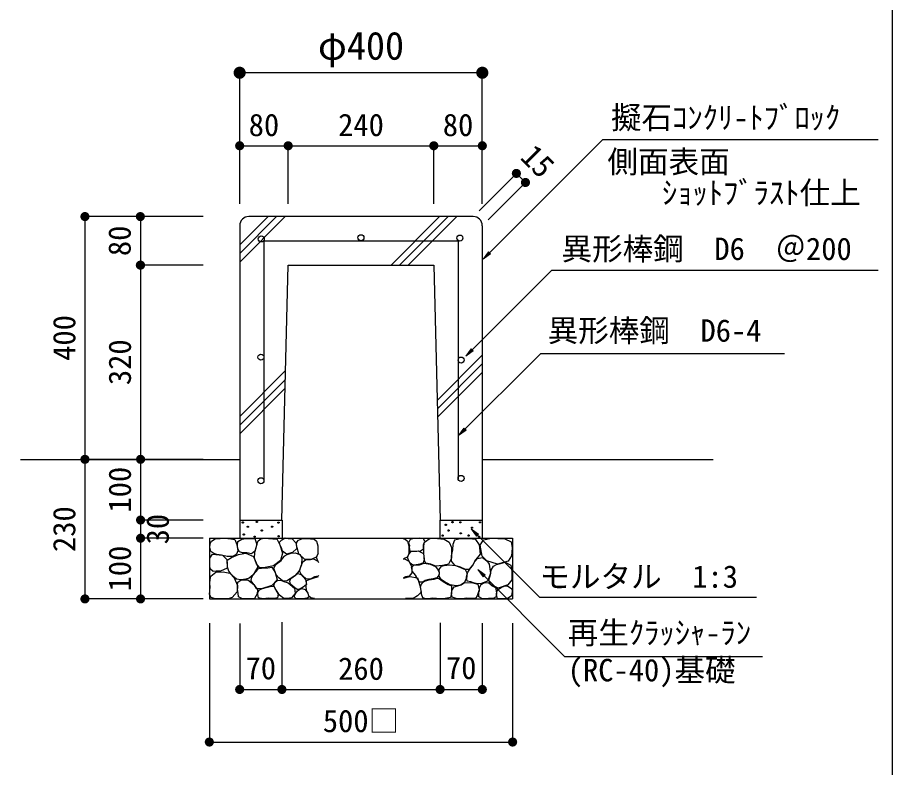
# Model space of a CAD drawing. Units: millimetres at full size, sheet at 1:20; some dimension numbers follow another scale. Extents: x 103 to 5579, y 2009 to 5743.
# Drawn here: x 4137 to 5579, y 3348 to 4584 of the extents above; entities that cross this region are included whole.
import ezdxf
from ezdxf.enums import TextEntityAlignment as Align

# ---------------------------------------------------------------- set-up
doc = ezdxf.new("R2010")
doc.units = ezdxf.units.MM
doc.header["$LTSCALE"] = 20
doc.linetypes.add('DASHED_SPACED', pattern=[12, 6, -6])
for name, color, linetype, lineweight in [('0_2', 7, 'Continuous', 25), ('_0-0_', 7, 'Continuous', 25), ('ハッチ', 4, 'Continuous', 25), ('寸法', 3, 'Continuous', 25), ('本体', 7, 'Continuous', 25)]:
    doc.layers.add(name, color=color, linetype=linetype, lineweight=lineweight)
doc.styles.add('ＭＳ ゴシック', font='')
doc.styles.get('ＭＳ ゴシック').set_extended_font_data('MS Gothic')

# ---------------------------------------------------------------- blocks, each defined once
blk = doc.blocks.new('filled_dot')
at = {"color": 0, "linetype": 'Continuous', "lineweight": -2, "const_width": 1.25}
blk.add_lwpolyline([(-0.625, 0, 1), (0.625, 0, 1)], format="xyb", close=True, dxfattribs=at)

msp = doc.modelspace()

# ---------------------------------------------------------------- hatches: boundary and pattern name
at = {"layer": '0_2'}
for points in [[(4904.66, 4185.76), (4913.59, 4198.04), (4916.95, 4194.68)], [(4876.09, 4025.76), (4885.02, 4038.05), (4888.38, 4034.69)], [(4864.07, 3895.09), (4872.99, 3907.37), (4876.35, 3904.01)], [(4884.86, 3741.44), (4897.14, 3732.51), (4893.78, 3729.15)], [(4895.8, 3674.39), (4908.09, 3665.46), (4904.73, 3662.1)]]:
    msp.add_hatch(color=256, dxfattribs=at).paths.add_polyline_path(points)

# ---------------------------------------------------------------- linework, layer by layer
for points in [[(4904.66, 4185.76), (5101.74, 4382.83), (5555.53, 4382.83)], [(4876.09, 4025.76), (5017.85, 4167.52), (5555.53, 4167.52)], [(4864.07, 3895.09), (4999.58, 4030.6), (5401.39, 4030.6)], [(4884.86, 3741.44), (4997.6, 3628.7), (5355.12, 3628.7)], [(4895.8, 3674.39), (5038.93, 3531.27), (5365, 3531.27)]]:
    msp.add_lwpolyline(points, dxfattribs=at)
at = {"layer": '0_2', "lineweight": 13}
for points in [[(4904.66, 4185.76), (4913.59, 4198.04), (4916.95, 4194.68)], [(4876.09, 4025.76), (4885.02, 4038.05), (4888.38, 4034.69)], [(4864.07, 3895.09), (4872.99, 3907.37), (4876.35, 3904.01)], [(4884.86, 3741.44), (4897.14, 3732.51), (4893.78, 3729.15)], [(4895.8, 3674.39), (4908.09, 3665.46), (4904.73, 3662.1)]]:
    msp.add_lwpolyline(points, close=True, dxfattribs=at)
at = {"layer": '_0-0_'}
for p, q in [((4141.8, 3855.95), (4503.19, 3855.95)), ((4903.29, 3855.95), (5283.68, 3855.95))]:
    msp.add_line(p, q, dxfattribs=at)
at = {"layer": '_0-0_', "color": 4}
for p, q in [((4453.19, 3551.33), (4453.19, 3487.84)), ((4953.19, 3551.33), (4953.19, 3487.84))]:
    msp.add_line(p, q, dxfattribs=at)
at = {"layer": '_0-0_', "color": 6}
msp.add_lwpolyline([(5579.41, 5633), (103.15, 5633), (103.15, 2009.37), (5579.41, 2009.37)], close=True, dxfattribs=at)
at = {"layer": 'ハッチ'}
for p, q in [((4503.19, 4195.12), (4564.03, 4255.95)), ((4503.19, 4180.98), (4578.17, 4255.95)), ((4503.19, 4209.26), (4549.89, 4255.95)), ((4752.73, 4175.95), (4832.73, 4255.95)), ((4766.87, 4175.95), (4846.87, 4255.95)), ((4781.01, 4175.95), (4861.01, 4255.95)), ((4828.74, 3952.87), (4903.19, 4027.32)), ((4829.08, 3939.07), (4903.19, 4013.18)), ((4503.19, 3926.42), (4578.9, 4002.13)), ((4829.42, 3925.27), (4903.19, 3999.04)), ((4503.19, 3912.28), (4578.54, 3987.63)), ((4503.19, 3898.14), (4578.18, 3973.13)), ((4776.73, 3662.09), (4773.19, 3660.44))]:
    msp.add_line(p, q, dxfattribs=at)
for points in [[(4495.19, 3697.62), (4490.62, 3695.88), (4482.58, 3695.67), (4473.44, 3698.06), (4465.62, 3699.14), (4460.4, 3700.88), (4455.39, 3704.14), (4454.09, 3710.01), (4454.31, 3716.53), (4456.48, 3721.31), (4463.01, 3725), (4471.05, 3725.65), (4478.01, 3725.87), (4488.67, 3725), (4494.97, 3723.7), (4498.67, 3715.88), (4499.98, 3705.01), (4497.8, 3699.58)], [(4515.21, 3701.65), (4508.12, 3701.9), (4503.06, 3703.67), (4500.02, 3708.73), (4499.52, 3714.04), (4500.02, 3720.37), (4506.86, 3724.67), (4513.19, 3725.42), (4520.02, 3725.42), (4528.12, 3725.42), (4531.66, 3715.56), (4528.12, 3704.69), (4522.55, 3700.13)], [(4531.16, 3683.69), (4527.87, 3692.8), (4528.12, 3703.17), (4530.4, 3710.25), (4532.17, 3717.33), (4533.43, 3721.88), (4538.24, 3725.17), (4543.56, 3726.18), (4550.9, 3725.42), (4557.99, 3724.92), (4564.31, 3724.92), (4569.38, 3715.05), (4573.68, 3701.4), (4570.64, 3689), (4559, 3680.66), (4545.08, 3677.62), (4536.47, 3677.37)], [(4571.9, 3710.15), (4569.27, 3715.64), (4568.8, 3719.47), (4572.62, 3723.53), (4578.12, 3726.4), (4583.38, 3725.68), (4589.6, 3724.96), (4595.82, 3718.27), (4597.5, 3708.95), (4590.32, 3702.26), (4580.51, 3699.63), (4573.58, 3704.65)], [(4597.76, 3710.39), (4597.04, 3715.64), (4597.52, 3719.71), (4599.91, 3722.81), (4605.41, 3725.2), (4613.07, 3725.44), (4620, 3725.2), (4625.26, 3724.73), (4629.81, 3721.38), (4632.2, 3713.25), (4632.2, 3708), (4631.96, 3700.35), (4629.09, 3694.85), (4622.39, 3691.51), (4610.67, 3690.79), (4600.87, 3700.35)], [(4782.8, 3710.91), (4783.81, 3704.87), (4787.64, 3704.87), (4795.3, 3704.87), (4801.55, 3705.27), (4806.19, 3708.29), (4806.19, 3715.14), (4808.2, 3721.39), (4806.19, 3725.21), (4799.33, 3726.02), (4791.06, 3725.42), (4784.41, 3724), (4781.39, 3718.57), (4783, 3713.93)], [(4818.23, 3683.26), (4810.2, 3684.86), (4807.8, 3688.53), (4807.18, 3694.94), (4806.76, 3701.83), (4806.65, 3708.25), (4806.99, 3713.07), (4808.14, 3719.6), (4817.23, 3725.81), (4829.48, 3725.68), (4840.37, 3724.65), (4848.75, 3719.26), (4852.42, 3710.89), (4852.5, 3693.14), (4847.26, 3683.15), (4837.62, 3681.08), (4826.61, 3680.16)], [(4867.02, 3724.75), (4857.28, 3723), (4854.42, 3715.52), (4854.13, 3706.59), (4852.12, 3696.79), (4852.12, 3688.15), (4857.31, 3681.81), (4866.82, 3678.93), (4874.89, 3675.18), (4882.1, 3674.89), (4887.58, 3681.81), (4890.75, 3688.43), (4900.27, 3699.65), (4898.57, 3715.02), (4892.61, 3723.86), (4881.24, 3725.03), (4874.03, 3724.75)], [(4918.12, 3725.95), (4928.58, 3725.47), (4940.18, 3725.18), (4950.64, 3720.09), (4952.34, 3710.2), (4951.49, 3697.19), (4945.84, 3688.43), (4928.02, 3683.06), (4910.58, 3688.88), (4902.82, 3696.37), (4899.45, 3714.44), (4905.1, 3723.49)], [(4464.71, 3671.63), (4459.39, 3671), (4455.33, 3675.06), (4453.76, 3679.44), (4454.08, 3686.31), (4453.76, 3693.19), (4458.14, 3699.44), (4474.72, 3697.88), (4482.22, 3691), (4482.54, 3676.63), (4471.59, 3671.63)], [(4513.11, 3658.26), (4505.07, 3657.37), (4497.93, 3658.26), (4494.06, 3661.83), (4488.99, 3666.89), (4485.12, 3671.65), (4483.04, 3678.19), (4483.04, 3684.74), (4482.74, 3689.8), (4489.89, 3694.26), (4501.2, 3699.02), (4513.11, 3701.4), (4526.09, 3695.83), (4532.93, 3678.89), (4525.32, 3665.4), (4518.77, 3660.34)], [(4567.86, 3660.68), (4563.08, 3665.69), (4561.88, 3670.71), (4559.49, 3675.97), (4561.64, 3680.99), (4567.14, 3685.77), (4571.69, 3689.12), (4573.6, 3692.46), (4577.91, 3697), (4581.26, 3699.15), (4588.19, 3701.3), (4594.89, 3701.78), (4602.3, 3698.91), (4605.89, 3693.66), (4605.17, 3681.95), (4601.35, 3672.39), (4593.93, 3664.26), (4580.54, 3655.18), (4573.6, 3655.9)], [(4805.79, 3685.46), (4800.35, 3683.44), (4794.1, 3682.23), (4788.65, 3681.63), (4784.22, 3684.85), (4782, 3688.88), (4779.78, 3694.12), (4782.2, 3699.96), (4786.03, 3704.19), (4797.72, 3705), (4805.99, 3700.77), (4807.6, 3692.1)], [(4890.56, 3652.12), (4884.03, 3654.08), (4878.15, 3655.38), (4877.28, 3662.13), (4879.24, 3669.96), (4883.59, 3676.7), (4887.51, 3681.27), (4890.77, 3687.36), (4895.34, 3692.35), (4903.37, 3694.36), (4910.58, 3688.88), (4914.28, 3683.01), (4916.46, 3668), (4911.89, 3654.95), (4900.35, 3650.6), (4893.17, 3651.25)], [(4830.39, 3673.57), (4832, 3669.34), (4831.6, 3664.91), (4828.17, 3660.68), (4822.12, 3659.06), (4815.06, 3658.06), (4809.22, 3656.44), (4804.98, 3653.42), (4799.54, 3653.62), (4796.72, 3658.66), (4792.89, 3664.91), (4788.25, 3671.35), (4786.64, 3678), (4790.06, 3681.83), (4799.54, 3682.03), (4807.6, 3684.65), (4817.28, 3683.04), (4825.75, 3679.41)], [(4835.13, 3658.11), (4832.11, 3663.6), (4832.38, 3668), (4832.11, 3674.32), (4835.68, 3680.09), (4840.36, 3681.19), (4849.16, 3682.01), (4859.05, 3680.91), (4867.3, 3677.62), (4875, 3674.32), (4877.75, 3669.1), (4877.75, 3662.5), (4873.89, 3653.11), (4867.03, 3648.77), (4860.15, 3647.39), (4849.98, 3649.32), (4840.08, 3654.81)], [(4914.2, 3657.07), (4916.42, 3665.96), (4917.53, 3673.46), (4921.42, 3679.84), (4926.42, 3682.62), (4933.09, 3684.56), (4940.87, 3686.51), (4950.31, 3681.51), (4951.98, 3670.96), (4951.98, 3657.63), (4945.03, 3649.02), (4929.48, 3643.47), (4916.7, 3649.85)], [(4462.6, 3626.32), (4456.16, 3628.38), (4453.59, 3633.01), (4453.84, 3639.44), (4454.62, 3645.61), (4453.84, 3651.53), (4454.36, 3657.7), (4455.39, 3663.36), (4463.88, 3670.31), (4475.73, 3670.57), (4487.06, 3668.25), (4494.27, 3660.79), (4499.42, 3648.19), (4499.16, 3637.64), (4490.66, 3628.12), (4483.97, 3626.32), (4473.93, 3626.06)], [(4527.36, 3648.79), (4524.83, 3651.83), (4522.3, 3655.62), (4522.55, 3660.93), (4525.59, 3665.48), (4530.65, 3671.3), (4534.19, 3675.85), (4539.26, 3676.86), (4549.63, 3677.37), (4555.96, 3678.13), (4561.78, 3669.28), (4565.07, 3657.64), (4555.96, 3648.03), (4539.26, 3642.72), (4531.16, 3643.23)], [(4593.95, 3644.1), (4590.69, 3646.76), (4587.13, 3650.17), (4585.65, 3655.36), (4587.58, 3659.36), (4591.14, 3662.18), (4595.73, 3665.44), (4599.59, 3667.66), (4604.93, 3665.59), (4608.2, 3661.73), (4611.61, 3657.73), (4613.09, 3649.73), (4607.6, 3645.13), (4601.37, 3641.28), (4597.81, 3641.28)], [(4500.57, 3635.53), (4499.4, 3642.29), (4499.4, 3648.82), (4500.34, 3653.49), (4505.7, 3657.22), (4516.91, 3657.45), (4526.47, 3649.52), (4532.77, 3640.9), (4531.84, 3634.13), (4527.87, 3626.91), (4519.71, 3626.21), (4506.87, 3626.44), (4501.04, 3629.47)], [(4565.23, 3638.21), (4561.64, 3643.23), (4559.49, 3648.01), (4560.93, 3653.03), (4565.23, 3656.14), (4570.73, 3656.85), (4576.23, 3654.46), (4582.93, 3652.55), (4593.45, 3643.95), (4594.89, 3634.63), (4588.43, 3627.7), (4582.21, 3626.5), (4576.23, 3626.74), (4568.58, 3632.24)], [(4809.87, 3626.17), (4805.02, 3627.75), (4802.79, 3634.04), (4802.66, 3639.67), (4801.48, 3645.83), (4802.79, 3650.15), (4805.93, 3653.56), (4809.47, 3655.79), (4815.37, 3657.49), (4823.63, 3658.67), (4827.3, 3659.85), (4831.24, 3660.37), (4838.84, 3654.61), (4846.97, 3649.5), (4852.34, 3647.4), (4852.47, 3641.77), (4852.47, 3635.35), (4850.9, 3628.27), (4842.12, 3626.7), (4834.64, 3626.31), (4821.14, 3627.22), (4814.46, 3626.17)], [(4860.05, 3626.45), (4853.63, 3629.06), (4852.23, 3634.47), (4852.83, 3639.68), (4856.64, 3645.7), (4863.06, 3647.7), (4868.27, 3649.1), (4873.89, 3653.11), (4887.52, 3652.31), (4895.74, 3650.31), (4897.75, 3641.09), (4894.74, 3631.26), (4891.73, 3626.85), (4877.49, 3627.46), (4869.27, 3626.25)], [(4898.43, 3640.1), (4898.63, 3644.86), (4901.12, 3649.62), (4907.33, 3652.93), (4913.54, 3652.72), (4918.3, 3647.96), (4924.71, 3644.86), (4926.37, 3635.76), (4925.95, 3629.35), (4921.19, 3626.66), (4913.12, 3626.66), (4903.6, 3626.04), (4897.6, 3629.55), (4897.6, 3637)], [(4533.16, 3633.43), (4532.92, 3636.53), (4536.03, 3640.83), (4540.57, 3642.98), (4546.79, 3644.9), (4553.25, 3646.33), (4559.23, 3646.81), (4563.05, 3640.12), (4566.88, 3633.66), (4565.68, 3627.69), (4560.18, 3626.49), (4550.86, 3626.97), (4541.29, 3626.02), (4534.35, 3627.93)], [(4599.89, 3626.31), (4596.33, 3626.31), (4593.81, 3628.83), (4593.66, 3631.79), (4595.73, 3635.65), (4598.55, 3639.2), (4601.97, 3641.43), (4605.67, 3643.35), (4611.31, 3641.72), (4615.32, 3635.5), (4617.24, 3628.98), (4614.43, 3627.05), (4606.86, 3626.31)], [(4930.09, 3642.17), (4934.03, 3644.65), (4939.41, 3646.72), (4944.58, 3647.55), (4951.62, 3642.79), (4952.65, 3638.03), (4951.21, 3631), (4944.38, 3626.24), (4936.92, 3626.24), (4928.02, 3626.24), (4926.37, 3633.07), (4926.99, 3638.45)]]:
    msp.add_lwpolyline(points, close=True, dxfattribs=at)
for points in [[(4773.19, 3724.91), (4775.26, 3724.73), (4779.81, 3721.38), (4782.2, 3713.25), (4782.2, 3708), (4781.96, 3700.35), (4779.09, 3694.85), (4773.19, 3691.91)], [(4633.19, 3686.71), (4632, 3688.88), (4629.78, 3694.12), (4632.2, 3699.96), (4633.19, 3701.06)], [(4626.73, 3662.09), (4620.68, 3659.27), (4615.44, 3658.26), (4612.01, 3659.07), (4607.77, 3662.89), (4604.35, 3666.52), (4602.53, 3671.15), (4602.93, 3675.79), (4604.55, 3680.62), (4607.17, 3687.27), (4611.6, 3690.49), (4619.87, 3690.7), (4625.11, 3692.11), (4632.17, 3688.08), (4633.19, 3686.07)], [(4773.19, 3691.59), (4775.11, 3692.11), (4782.17, 3688.08), (4786.81, 3679.01), (4787.01, 3668.94), (4782.37, 3663.5), (4776.73, 3662.09)], [(4633.19, 3664.46), (4632.37, 3663.5), (4626.73, 3662.09)], [(4626.32, 3626.83), (4620.27, 3627.64), (4617.05, 3630.26), (4616.04, 3635.29), (4613.62, 3639.93), (4612.81, 3647.18), (4613.62, 3652.01), (4613.62, 3656.45), (4622.69, 3659.87), (4633.19, 3662.87)], [(4773.19, 3660.01), (4783.98, 3663.09), (4796.08, 3660.48), (4800.11, 3648.19), (4802.53, 3637.31), (4796.28, 3630.86), (4789.23, 3626.43), (4776.32, 3626.83)]]:
    msp.add_lwpolyline(points, dxfattribs=at)
at = {"layer": 'ハッチ', "linetype": 'DASHED_SPACED'}
for centre in [(4508.39, 3751.81), (4531.53, 3752.8), (4567.15, 3751.69), (4854.1, 3752.51), (4866.94, 3752.21), (4899.42, 3752.24), (4516.68, 3744.88), (4539.77, 3738.72), (4556.7, 3744.88), (4843, 3747.95), (4847.61, 3738.72), (4886.09, 3743.34), (4510.08, 3732.1), (4528.01, 3728.44), (4567.54, 3729.2), (4837.89, 3730.3), (4867.62, 3734.1), (4880.6, 3730.4), (4897.75, 3728.51)]:
    msp.add_circle(centre, 1, dxfattribs=at)
at = {"layer": '寸法'}
for p, q in [((4503.19, 4372.63), (4583.19, 4372.63)), ((4503.19, 4277.1), (4503.19, 4372.63)), ((4583.19, 4277.1), (4583.19, 4372.63)), ((4583.19, 4372.63), (4823.22, 4372.63)), ((4583.19, 4277.1), (4583.19, 4372.63)), ((4823.22, 4277.1), (4823.22, 4372.63)), ((4823.22, 4372.63), (4903.19, 4372.63)), ((4823.22, 4277.1), (4823.22, 4372.63)), ((4903.19, 4277.1), (4903.19, 4372.63)), ((4897.9, 4265.66), (4959.34, 4327.1)), ((4959.34, 4327.1), (4974.34, 4312.1)), ((4959.34, 4327.1), (4974.34, 4312.1)), ((4912.9, 4250.66), (4974.34, 4312.1)), ((4248.12, 4255.95), (4248.12, 3855.95)), ((4443.16, 4255.95), (4248.12, 4255.95)), ((4339.45, 4255.95), (4339.45, 4175.95)), ((4443.16, 4255.95), (4339.45, 4255.95)), ((4443.16, 4175.95), (4339.45, 4175.95)), ((4339.81, 4175.95), (4339.81, 3855.95)), ((4443.16, 4175.95), (4339.81, 4175.95)), ((4248.12, 3855.95), (4248.12, 3625.95)), ((4443.16, 3855.95), (4248.12, 3855.95)), ((4443.16, 3855.95), (4248.12, 3855.95)), ((4443.16, 3855.95), (4339.81, 3855.95)), ((4339.81, 3855.95), (4339.81, 3755.95)), ((4443.16, 3855.95), (4339.81, 3855.95)), ((4443.16, 3755.95), (4339.81, 3755.95)), ((4339.81, 3755.95), (4339.81, 3725.95)), ((4443.16, 3755.95), (4339.81, 3755.95)), ((4443.16, 3725.95), (4339.81, 3725.95)), ((4339.81, 3725.95), (4339.81, 3625.95)), ((4443.16, 3725.95), (4339.81, 3725.95)), ((4443.16, 3625.95), (4248.12, 3625.95)), ((4443.16, 3625.95), (4339.81, 3625.95)), ((4453.19, 3585.95), (4453.19, 3390.17)), ((4503.19, 3585.56), (4503.19, 3476.77)), ((4572.84, 3587.44), (4572.84, 3476.77)), ((4572.84, 3585.85), (4572.84, 3476.77)), ((4833.59, 3586.52), (4833.59, 3476.77)), ((4833.59, 3586.52), (4833.59, 3476.77)), ((4903.19, 3586.06), (4903.19, 3476.77)), ((4953.19, 3585.95), (4953.19, 3390.17)), ((4503.19, 3476.77), (4572.84, 3476.77)), ((4572.84, 3476.77), (4833.59, 3476.77)), ((4833.59, 3476.77), (4903.19, 3476.77)), ((4453.19, 3390.17), (4953.19, 3390.17))]:
    msp.add_line(p, q, dxfattribs=at)
at = {"layer": '寸法', "color": 1}
msp.add_line((4339.81, 3752.2), (4339.81, 3725.95), dxfattribs=at)
at = {"layer": '本体'}
for p, q in [((4903.19, 4492.95), (4503.19, 4492.95)), ((4503.19, 4277.1), (4503.19, 4492.95)), ((4903.19, 4277.1), (4903.19, 4492.95)), ((4888.19, 4255.95), (4518.19, 4255.95)), ((4503.19, 4240.95), (4503.19, 3755.95)), ((4903.19, 4240.95), (4903.19, 3755.95)), ((4543.19, 4215.95), (4863.19, 4215.95)), ((4543.19, 4215.95), (4543.19, 3820.38)), ((4863.19, 4215.95), (4863.19, 3824.07)), ((4572.82, 3755.95), (4583.19, 4175.95)), ((4583.19, 4175.95), (4823.22, 4175.95)), ((4823.22, 4175.95), (4833.61, 3755.95)), ((4503.19, 3755.95), (4572.82, 3755.95)), ((4503.19, 3755.95), (4503.19, 3725.95)), ((4573.19, 3755.95), (4573.19, 3725.95)), ((4833.19, 3755.95), (4833.19, 3725.95)), ((4833.61, 3755.95), (4903.19, 3755.95)), ((4903.19, 3755.95), (4903.19, 3725.95)), ((4453.19, 3725.95), (4953.19, 3725.95)), ((4453.19, 3725.95), (4453.19, 3625.95)), ((4953.19, 3725.95), (4953.19, 3625.95)), ((4453.19, 3625.95), (4953.19, 3625.95))]:
    msp.add_line(p, q, dxfattribs=at)
for centre in [(4538.82, 4219.18), (4703, 4221.01), (4866.19, 4220.52), (4538.22, 4024.27), (4868.27, 4019.42), (4538.2, 3820.65), (4868.18, 3824.5)]:
    msp.add_circle(centre, 5, dxfattribs=at)
for centre, start, end in [((4518.19, 4240.95), 90, 180), ((4888.19, 4240.95), 0, 90)]:
    msp.add_arc(centre, 15, start, end, dxfattribs=at)

# ---------------------------------------------------------------- block references
at = {"layer": '寸法', "xscale": 6, "yscale": 6}
for p in [(4503.19, 4372.63), (4583.19, 4372.63), (4823.22, 4372.63), (4503.19, 3476.77), (4572.84, 3476.77), (4833.59, 3476.77), (4453.19, 3390.17)]:
    msp.add_blockref('filled_dot', p, dxfattribs=at)
for p, rotation in [((4583.19, 4372.63), 180), ((4823.22, 4372.63), 180), ((4903.19, 4372.63), 180), ((4959.34, 4327.1), 315), ((4974.34, 4312.1), 135), ((4248.12, 4255.95), 270), ((4339.45, 4255.95), 270), ((4339.45, 4175.95), 90), ((4339.81, 4175.95), 270), ((4248.12, 3855.95), 270), ((4248.12, 3855.95), 90), ((4339.81, 3855.95), 90), ((4339.81, 3855.95), 270), ((4339.81, 3755.95), 90), ((4339.81, 3755.95), 270), ((4339.81, 3725.95), 90), ((4339.81, 3725.95), 270), ((4248.12, 3625.95), 90), ((4339.81, 3625.95), 90), ((4572.84, 3476.77), 180), ((4833.59, 3476.77), 180), ((4903.19, 3476.77), 180), ((4953.19, 3390.17), 180)]:
    msp.add_blockref('filled_dot', p, dxfattribs=dict(at, rotation=rotation))
at = {"layer": '本体', "xscale": 8, "yscale": 8}
msp.add_blockref('filled_dot', (4503.19, 4492.95), dxfattribs=at)
at = {"layer": '本体', "xscale": 8, "yscale": 8, "rotation": 180}
msp.add_blockref('filled_dot', (4903.19, 4492.95), dxfattribs=at)

# ---------------------------------------------------------------- texts
at = {"layer": '_0-0_', "color": 3, "style": 'ＭＳ ゴシック'}
for s, p in [('擬石ｺﾝｸﾘ-ﾄﾌﾞﾛｯｸ', (5115.27, 4389.57)), ('側面表面', (5109.4, 4316.74)), ('ｼｮｯﾄﾌﾞﾗｽﾄ仕上', (5199.42, 4265.7)), ('異形棒鋼\u3000D6\u3000＠200', (5033.74, 4173.3)), ('異形棒鋼\u3000D6-4', (5010.89, 4038.65)), ('モルタル\u30001:3', (4997.25, 3633.24)), ('再生ｸﾗｯｼｬ-ﾗﾝ', (5044.01, 3540.66)), ('(RC-40)基礎', (5044.01, 3479.12))]:
    msp.add_text(s, height=36.95, dxfattribs=at).set_placement(p, align=Align.BOTTOM_LEFT)
at = {"layer": '寸法', "style": 'ＭＳ ゴシック'}
for s, p in [('80', (4543.19, 4377.43)), ('240', (4703.21, 4377.43)), ('80', (4863.21, 4377.43)), ('70', (4538.02, 3482.44)), ('260', (4703.21, 3481.57)), ('70', (4868.39, 3482.88)), ('500□', (4703.19, 3395.38))]:
    msp.add_text(s, height=36.95, dxfattribs=at).set_placement(p, align=Align.BOTTOM_CENTER)
for s, rotation, p in [('15', 315, (4973.77, 4326.53)), ('80', 90, (4334.65, 4215.95)), ('400', 90, (4243.32, 4055.95)), ('320', 90, (4335, 4015.95)), ('100', 90, (4335, 3805.95)), ('230', 90, (4243.32, 3740.95)), ('30', 90, (4397.49, 3740.95)), ('100', 90, (4335, 3675.95))]:
    msp.add_text(s, height=36.95, rotation=rotation, dxfattribs=at).set_placement(p, align=Align.BOTTOM_CENTER)
at = {"layer": '本体', "style": 'ＭＳ ゴシック'}
msp.add_text('φ400', height=46.19, dxfattribs=at).set_placement((4703.19, 4500.51), align=Align.BOTTOM_CENTER)

doc.saveas('drawing.dxf')
